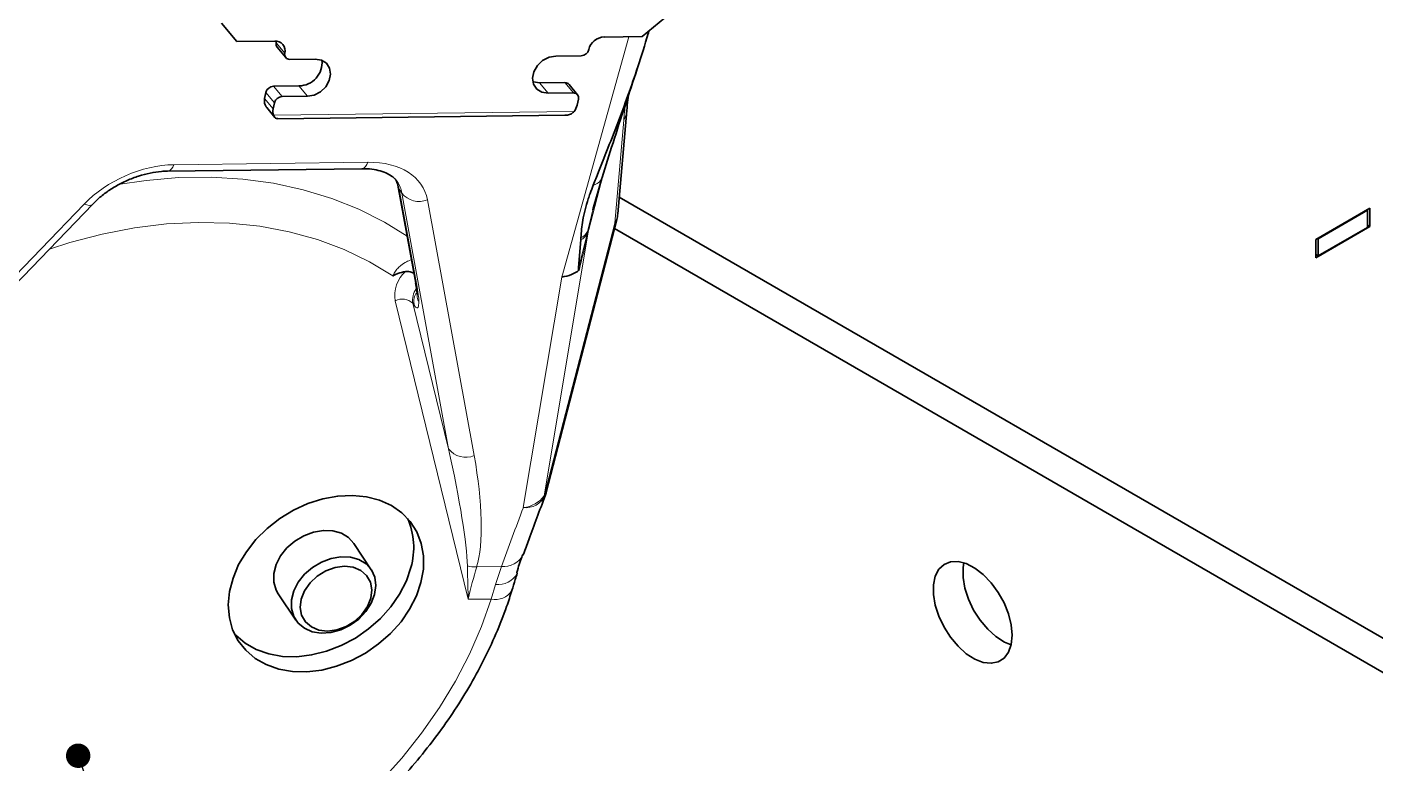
# Paper-space layout 'Blatt1' of a CAD drawing. Header units: millimetres. Extents: x 0 to 1189, y 0 to 841.
# Drawn here: x 978.15 to 1016.77, y 447.54 to 468.62 of the extents above; entities that cross this region are included whole.
import ezdxf

# ---------------------------------------------------------------- set-up
doc = ezdxf.new("R2010")
doc.units = ezdxf.units.MM
doc.layers.add('BESCHRIFTUNG', color=5, linetype='Continuous')
doc.dimstyles.new('SLDDIMSTYLE0', dxfattribs={"dimtxt": 0.18, "dimasz": 0.7, "dimexe": 0, "dimexo": 0.0625, "dimgap": 0, "dimtad": 0, "dimtih": 1, "dimtoh": 1, "dimdec": 0, "dimrnd": 1e-09, "dimzin": 0, "dimdsep": 46, "dimtxsty": 'Standard', "dimblk1": 'DOT', "dimblk2": 'DOT', "dimsah": 1, "dimcen": 0.09, "dimadec": 0, "dimazin": 0, "dimtfac": 0.7, "dimtdec": 0, "dimtofl": 0, "dimtmove": 0, "dimatfit": 3, "dimldrblk": 'DOT', "dimfxl": 1, "dimfrac": 2, "dimtolj": 1, "dimtzin": 0, "dimarcsym": 0})

# ---------------------------------------------------------------- blocks, each defined once
blk = doc.blocks.new('_Dot')
at = {"color": 0, "linetype": 'ByBlock', "lineweight": -2}
blk.add_line((-0.5, 0), (-1, 0), dxfattribs=at)
at = {"color": 0, "linetype": 'ByBlock', "const_width": 0.5}
blk.add_lwpolyline([(-0.25, 0, 1), (0.25, 0, 1)], format="xyb", close=True, dxfattribs=at)

psp = doc.layouts.new('Blatt1')

# ---------------------------------------------------------------- linework, layer by layer
at = {"color": 7, "linetype": 'Continuous', "lineweight": 35}
for p, q in [((983.722, 468.727), (984.155, 468.202)), ((995.77, 468.345), (996.426, 468.883)), ((985.244, 468.215), (984.155, 468.202)), ((985.291, 468.162), (985.298, 468.212)), ((995.77, 468.345), (994.681, 468.331)), ((985.318, 468.038), (985.559, 467.741)), ((986.403, 467.699), (985.677, 467.69)), ((994.025, 467.793), (993.299, 467.784)), ((984.957, 466.567), (984.994, 466.744)), ((985.213, 466.924), (985.939, 466.932)), ((992.835, 467.017), (993.561, 467.026)), ((993.076, 466.721), (993.802, 466.73)), ((993.92, 466.679), (993.679, 466.975)), ((985.016, 466.311), (985.249, 466.025)), ((985.198, 466.27), (985.235, 466.448)), ((985.454, 466.627), (986.18, 466.636)), ((993.947, 466.555), (993.909, 466.377)), ((985.332, 465.989), (993.556, 466.09)), ((995.074, 463.267), (995.334, 466.224)), ((982.177, 464.491), (987.74, 464.56)), ((988.772, 464.085), (989.285, 461.28)), ((994.381, 463.454), (994.618, 464.282)), ((995.116, 463.746), (1043.288, 435.937)), ((972.873, 456.118), (980.029, 463.546)), ((1016.63, 463.426), (1015.075, 462.528)), ((1015.145, 462.553), (1016.559, 463.369)), ((1016.559, 463.369), (1016.545, 463.377)), ((1016.559, 462.879), (1016.559, 463.369)), ((1016.63, 462.904), (1016.63, 463.426)), ((993.028, 455.299), (995.046, 463.104)), ((994.979, 462.845), (1042.44, 435.447)), ((1015.075, 462.006), (1016.63, 462.904)), ((1015.145, 462.063), (1016.559, 462.879)), ((1016.559, 462.945), (1016.63, 462.904)), ((994.014, 462.525), (993.953, 461.727)), ((994.016, 462.581), (994.014, 462.525)), ((1015.075, 462.528), (1015.075, 462.006)), ((1015.131, 462.561), (1015.145, 462.553)), ((1015.145, 462.063), (1015.145, 462.553)), ((1015.075, 462.104), (1015.145, 462.063)), ((988.011, 453.077), (987.508, 453.831)), ((992.371, 453.518), (992.366, 453.504)), ((985.345, 452.388), (985.848, 451.634))]:
    psp.add_line(p, q, dxfattribs=at)
at = {"color": 8, "linetype": 'Continuous', "lineweight": 18}
for p, q in [((993.468, 461.458), (995.392, 468.34)), ((985.291, 468.162), (985.532, 467.865)), ((985.235, 466.448), (984.994, 466.744)), ((985.213, 466.924), (985.454, 466.627)), ((986.18, 466.636), (985.939, 466.932)), ((993.076, 466.721), (992.835, 467.017)), ((993.802, 466.73), (993.561, 467.026)), ((984.957, 466.567), (985.198, 466.27)), ((985.21, 466.094), (993.824, 466.2)), ((994.988, 462.997), (995.248, 465.954)), ((982.356, 464.675), (987.918, 464.743)), ((994.653, 464.393), (994.245, 462.815)), ((988.887, 463.863), (988.814, 463.973)), ((988.814, 463.973), (989.327, 461.168)), ((990.227, 456.54), (988.887, 463.863)), ((989.622, 463.667), (990.961, 456.343)), ((972.626, 456.118), (979.783, 463.546)), ((992.97, 455.191), (994.988, 462.997)), ((994.245, 462.815), (994.227, 462.743)), ((994.227, 462.743), (992.97, 455.191)), ((994.209, 462.762), (994.194, 462.697)), ((992.369, 454.855), (993.468, 461.458)), ((990.791, 452.229), (988.695, 460.776)), ((989.242, 460.652), (989.205, 460.707)), ((989.205, 460.707), (990.227, 456.54)), ((991.032, 453.157), (991.741, 453.166)), ((991.575, 452.655), (991.741, 453.166)), ((991.446, 452.238), (991.575, 452.655)), ((991.446, 452.238), (990.791, 452.229))]:
    psp.add_line(p, q, dxfattribs=at)
at = {"color": 7, "linetype": 'Continuous', "lineweight": 35, "flags": 128}
for points in [[(986.18, 466.636), (986.373, 466.67), (986.556, 466.765), (986.707, 466.908), (986.808, 467.082), (986.847, 467.267), (986.819, 467.439), (986.727, 467.579), (986.582, 467.67), (986.403, 467.699)], [(993.299, 467.784), (993.106, 467.75), (992.923, 467.655), (992.772, 467.512), (992.671, 467.338), (992.632, 467.154), (992.66, 466.981), (992.752, 466.841), (992.897, 466.751), (993.076, 466.721)], [(992.64, 467.053), (992.656, 467.047), (992.835, 467.017)], [(994.626, 464.305), (994.62, 464.29), (994.618, 464.283)], [(989.436, 452.712), (989.305, 452.326), (989.112, 451.948), (988.864, 451.587), (988.565, 451.252), (988.223, 450.95), (987.845, 450.689), (987.441, 450.474), (987.019, 450.311), (986.591, 450.204), (986.166, 450.154), (985.753, 450.164), (985.363, 450.233), (985.004, 450.359), (984.686, 450.539), (984.415, 450.769), (984.198, 451.045), (984.04, 451.358), (983.945, 451.703), (983.915, 452.07), (983.95, 452.452), (984.05, 452.838), (984.212, 453.222), (984.434, 453.592), (984.708, 453.941), (985.03, 454.26), (985.391, 454.543), (985.783, 454.781), (986.197, 454.971), (986.623, 455.106), (987.051, 455.185), (987.471, 455.205), (987.874, 455.166), (988.249, 455.068), (988.589, 454.914), (988.884, 454.708), (989.129, 454.455), (989.317, 454.16), (989.444, 453.83), (989.507, 453.473), (989.504, 453.097), (989.436, 452.712)], [(985.345, 452.388), (985.286, 452.495), (985.221, 452.721), (985.222, 452.968), (985.288, 453.222), (985.415, 453.47), (985.597, 453.699), (985.823, 453.896), (986.082, 454.05), (986.36, 454.154), (986.641, 454.202), (986.91, 454.19), (987.154, 454.121), (987.358, 453.996), (987.508, 453.831)], [(989.149, 453.143), (989.017, 452.757), (988.825, 452.379), (988.576, 452.018), (988.277, 451.683), (987.935, 451.381), (987.557, 451.12), (987.153, 450.905), (986.732, 450.742), (986.303, 450.635), (985.878, 450.585), (985.465, 450.595), (985.075, 450.664), (984.717, 450.79), (984.398, 450.97), (984.128, 451.2), (984.091, 451.24)], [(988.109, 452.37), (988.012, 452.117), (987.857, 451.877), (987.651, 451.662), (987.407, 451.485), (987.137, 451.355), (986.856, 451.279), (986.579, 451.261), (986.32, 451.302), (986.095, 451.399), (985.914, 451.549), (985.789, 451.741), (985.724, 451.967), (985.725, 452.214), (985.791, 452.468), (985.918, 452.716), (986.1, 452.945), (986.326, 453.142), (986.585, 453.296), (986.863, 453.4), (987.144, 453.448), (987.414, 453.436), (987.657, 453.366), (987.861, 453.242), (988.015, 453.07), (988.111, 452.86), (988.143, 452.622), (988.109, 452.37)], [(988, 452.26), (988.028, 452.499), (987.986, 452.721), (987.877, 452.911), (987.708, 453.056), (987.491, 453.146), (987.241, 453.174), (986.975, 453.139), (986.71, 453.044), (986.465, 452.894), (986.257, 452.7), (986.1, 452.475), (986.004, 452.235), (985.976, 451.996), (986.017, 451.773), (986.126, 451.583), (986.295, 451.439), (986.512, 451.349), (986.762, 451.321), (987.029, 451.355), (987.293, 451.451), (987.538, 451.601), (987.746, 451.795), (987.904, 452.019), (988, 452.26)], [(1006.377, 451.203), (1006.351, 451.499), (1006.273, 451.812), (1006.146, 452.127), (1005.978, 452.429), (1005.776, 452.704), (1005.548, 452.94), (1005.307, 453.125), (1005.063, 453.251), (1004.827, 453.311), (1004.611, 453.304), (1004.424, 453.229), (1004.276, 453.089), (1004.174, 452.892), (1004.121, 452.647), (1004.121, 452.364), (1004.174, 452.058), (1004.276, 451.742), (1004.424, 451.432), (1004.611, 451.141), (1004.827, 450.884), (1005.063, 450.672), (1005.307, 450.516), (1005.548, 450.422), (1005.776, 450.396), (1005.978, 450.437), (1006.146, 450.545), (1006.273, 450.715), (1006.351, 450.937), (1006.377, 451.203)], [(1004.992, 453.276), (1004.97, 453.136), (1004.97, 452.854), (1005.022, 452.548), (1005.125, 452.232), (1005.273, 451.922), (1005.459, 451.631), (1005.676, 451.374), (1005.911, 451.162), (1006.156, 451.006), (1006.348, 450.926)]]:
    psp.add_lwpolyline(points, dxfattribs=at)
at = {"color": 8, "linetype": 'Continuous', "lineweight": 18, "flags": 128}
for points in [[(987.918, 464.743), (987.886, 464.676), (987.85, 464.622), (987.81, 464.585), (987.768, 464.564), (987.74, 464.56)], [(982.356, 464.675), (982.324, 464.607), (982.288, 464.554), (982.248, 464.516), (982.206, 464.495), (982.178, 464.491)], [(980.754, 464.111), (981.559, 464.227), (982.499, 464.304), (983.425, 464.315), (984.332, 464.261), (985.213, 464.142), (986.064, 463.957), (986.881, 463.71), (987.657, 463.4), (988.389, 463.03), (989.039, 462.624)], [(988.773, 464.079), (988.778, 464.06), (988.814, 463.973)], [(979.783, 463.546), (979.858, 463.521), (979.924, 463.511), (979.979, 463.517), (980.021, 463.538), (980.029, 463.546)], [(988.632, 461.488), (987.958, 461.897), (987.235, 462.245), (986.468, 462.532), (985.661, 462.754), (984.82, 462.91), (983.95, 463), (983.057, 463.022), (982.147, 462.978), (981.225, 462.866), (980.297, 462.688), (979.37, 462.444), (978.788, 462.258)], [(989.327, 461.168), (989.291, 461.255), (989.285, 461.28)], [(988.267, 446.995), (988.885, 447.68), (989.452, 448.393), (989.967, 449.131), (990.427, 449.888), (990.828, 450.662), (991.168, 451.446), (991.446, 452.238)]]:
    psp.add_lwpolyline(points, dxfattribs=at)
at = {"color": 7, "linetype": 'Continuous', "lineweight": 35}
for centre, radius, start, end in [((985.261, 467.936), 0.28, 345.4937, 93.5413), ((994.7, 467.863), 0.469, 92.2972, 166.4675), ((985.433, 468.127), 0.146, 166.327, 217.6729), ((985.668, 467.83), 0.14, 165.4937, 273.5413), ((994.016, 468.027), 0.235, 272.2972, 346.4675), ((985.938, 467.596), 0.663, 270.0767, 5.8441), ((985.222, 466.689), 0.235, 92.2972, 166.4675), ((993.569, 466.882), 0.144, 40.2073, 93.048), ((993.811, 466.59), 0.14, 345.4937, 93.5413), ((985.262, 466.498), 0.313, 167.2802, 200.167), ((985.503, 466.202), 0.313, 167.2802, 200.167), ((985.463, 466.393), 0.235, 92.2972, 166.4675), ((993.489, 466.47), 0.43, 320.9904, 347.5165), ((994.078, 463.354), 1, 345.503, 354.9678), ((992.06, 455.549), 1, 339.1882, 345.503), ((987.165, 453.709), 2.063, 344.0668, 23.9862)]:
    psp.add_arc(centre, radius, start, end, dxfattribs=at)
at = {"color": 8, "linetype": 'Continuous', "lineweight": 18}
for centre, radius, start, end in [((994.682, 466.283), 0.655, 329.8726, 354.8244), ((994.296, 464.439), 0.357, 282.5802, 334.0188), ((989.383, 464.246), 0.626, 217.6419, 292.4153), ((994.421, 463.326), 0.655, 329.8726, 354.8201), ((994.456, 462.629), 0.281, 138.6651, 151.7504), ((994.793, 463.171), 0.262, 318.1802, 345.0785), ((993.86, 462.866), 0.375, 294.3758, 333.1172), ((993.871, 462.927), 0.376, 292.7109, 333.904), ((994.433, 462.559), 0.277, 138.3368, 150.1116), ((989.601, 460.929), 0.919, 131.6306, 189.5831), ((989.717, 460.801), 0.521, 142.8235, 190.4501), ((988.902, 460.386), 0.441, 46.6625, 117.9045), ((990.723, 456.922), 0.626, 217.6419, 292.4153), ((992.434, 455.482), 0.63, 264.0693, 332.7583), ((992.29, 455.701), 0.849, 275.3255, 323.1196), ((992.775, 455.366), 0.262, 318.1802, 345.0785), ((990.981, 453.994), 0.838, 255.0885, 273.4796), ((991.795, 453.812), 0.649, 265.2086, 331.6252), ((991.653, 453.262), 0.612, 262.666, 331.8481), ((991.57, 452.787), 0.563, 257.344, 326.9393)]:
    psp.add_arc(centre, radius, start, end, dxfattribs=at)
at = {"color": 7, "linetype": 'Continuous', "lineweight": 35}
for centre, major_axis, ratio, start_param, end_param in [((995.316, 469.869), (1.946, 7.232), 0.133169, 4.547532, 4.559209), ((996.171, 466.385), (2.142, 6.194), 0.130432, 2.086589, 2.121508), ((993.158, 462.151), (0.977, -0.217), 0.683196, 5.181887, 5.821996)]:
    psp.add_ellipse(centre, major_axis=major_axis, ratio=ratio, start_param=start_param, end_param=end_param, dxfattribs=at)
at = {"color": 8, "linetype": 'Continuous', "lineweight": 18}
for centre, major_axis, ratio, start_param, end_param in [((1007.003, 483.082), (10.674, 21.499), 0.235384, 2.56701, 2.600047), ((987.165, 462.833), (2.366, 1.116), 0.655238, 6.110735, 7.245199), ((981.603, 462.765), (2.366, 1.116), 0.655238, 0.962014, 2.096478), ((986.906, 463.359), (1.852, 0.805), 0.621612, 6.12523, 6.381985), ((986.979, 463.249), (1.852, 0.805), 0.621612, 6.12523, 6.407575), ((996.171, 466.385), (2.142, 6.194), 0.130432, 2.121508, 2.239816), ((989.774, 456.747), (-0.914, 3.975), 0.097006, 3.578974, 4.637905), ((989.96, 456.331), (-0.715, 3.642), 0.265628, 3.604719, 4.66365), ((999.296, 456.417), (10.673, 25.615), 0.211082, 1.719306, 1.785313)]:
    psp.add_ellipse(centre, major_axis=major_axis, ratio=ratio, start_param=start_param, end_param=end_param, dxfattribs=at)
at = {"color": 7, "linetype": 'Continuous', "lineweight": 35}
for points, knots in [([(995.947, 468.427), (995.849, 468.108), (995.581, 467.235), (995.07, 465.835), (994.626, 464.726), (994.398, 464.151), (994.374, 464.09)], [0, 0, 0, 0, 0.2129567, 0.5841304, 0.9559493, 1, 1, 1, 1]), ([(994.626, 464.305), (994.73, 464.638), (995.054, 465.675), (995.399, 466.714), (995.634, 467.419)], [0, 0, 0, 0, 0.320791, 1, 1, 1, 1]), ([(984.968, 466.39), (984.98, 466.363), (984.991, 466.335), (985.016, 466.311), (985.016, 466.311)], [0, 0, 0, 0, 0.984107, 1, 1, 1, 1]), ([(995.334, 466.224), (995.343, 466.324), (995.355, 466.457), (995.373, 466.601), (995.377, 466.636)], [0, 0, 0, 0, 0.761246, 1, 1, 1, 1]), ([(985.332, 465.996), (985.318, 465.994), (985.286, 465.99), (985.245, 466.021), (985.221, 466.071), (985.21, 466.094)], [0, 0, 0, 0, 0.2688272, 0.6658053, 1, 1, 1, 1]), ([(993.824, 466.2), (993.799, 466.176), (993.746, 466.126), (993.649, 466.092), (993.583, 466.095), (993.556, 466.097)], [0, 0, 0, 0, 0.334195, 0.731173, 1, 1, 1, 1]), ([(980.029, 463.546), (980.067, 463.584), (980.18, 463.697), (980.4, 463.876), (980.694, 464.067), (981.012, 464.228), (981.344, 464.354), (981.676, 464.442), (981.957, 464.484), (982.118, 464.489), (982.177, 464.491)], [0, 0, 0, 0, 0.072557, 0.214906, 0.357302, 0.499215, 0.640293, 0.780262, 0.918946, 1, 1, 1, 1]), ([(987.74, 464.56), (987.79, 464.559), (987.937, 464.558), (988.159, 464.529), (988.386, 464.464), (988.564, 464.374), (988.688, 464.279), (988.734, 464.213), (988.754, 464.185)], [0, 0, 0, 0, 0.095952, 0.282905, 0.469632, 0.657717, 0.851491, 1, 1, 1, 1]), ([(988.72, 464.228), (988.739, 464.189), (988.761, 464.144), (988.771, 464.092), (988.772, 464.085)], [0, 0, 0, 0, 0.870814, 1, 1, 1, 1]), ([(994.374, 464.09), (994.343, 464.01), (994.292, 463.877), (994.177, 463.538), (994.061, 463.102), (994.031, 462.746), (994.016, 462.581)], [0, 0, 0, 0, 0.153347, 0.253308, 0.653846, 1, 1, 1, 1]), ([(993.953, 461.727), (993.952, 461.717), (993.95, 461.7), (993.949, 461.677), (993.951, 461.663), (993.955, 461.656), (993.959, 461.655), (993.963, 461.657), (993.966, 461.659), (993.967, 461.66)], [0, 0, 0, 0, 0.306228, 0.517996, 0.724115, 0.831367, 0.909165, 0.965985, 1, 1, 1, 1]), ([(988.991, 461.615), (988.918, 461.601), (988.815, 461.581), (988.7, 461.528), (988.654, 461.502), (988.637, 461.491), (988.632, 461.489), (988.632, 461.488)], [0, 0, 0, 0, 0.590538, 0.839869, 0.962965, 0.992346, 1, 1, 1, 1]), ([(988.991, 461.615), (989.036, 461.616), (989.117, 461.617), (989.197, 461.583), (989.233, 461.568)], [0, 0, 0, 0, 0.554362, 1, 1, 1, 1]), ([(989.283, 461.285), (989.29, 461.248), (989.309, 461.147), (989.32, 461.047), (989.324, 460.972), (989.324, 460.964), (989.324, 460.963)], [0, 0, 0, 0, 0.24176, 0.663258, 0.952994, 1, 1, 1, 1]), ([(992.371, 453.518), (992.422, 453.657), (992.625, 454.215), (992.836, 454.774), (992.994, 455.194)], [0, 0, 0, 0, 0.249416, 1, 1, 1, 1]), ([(992.175, 452.976), (992.178, 452.984), (992.225, 453.15), (992.283, 453.334), (992.344, 453.487), (992.353, 453.51)], [0, 0, 0, 0, 0.0423106, 0.8568542, 1, 1, 1, 1]), ([(992.04, 452.477), (992.074, 452.584), (992.127, 452.756), (992.175, 452.915), (992.192, 452.975)], [0, 0, 0, 0, 0.62472, 1, 1, 1, 1]), ([(970.142, 444.246), (970.173, 444.215), (970.377, 444.014), (970.796, 443.684), (971.4, 443.261), (972.049, 442.889), (972.735, 442.565), (973.456, 442.29), (974.208, 442.067), (974.988, 441.897), (975.792, 441.781), (976.617, 441.718), (977.458, 441.71), (978.311, 441.757), (979.172, 441.858), (980.037, 442.012), (980.902, 442.22), (981.762, 442.479), (982.614, 442.789), (983.453, 443.148), (984.276, 443.554), (985.078, 444.006), (985.857, 444.5), (986.608, 445.036), (987.328, 445.61), (988.013, 446.22), (988.661, 446.862), (989.268, 447.535), (989.831, 448.235), (990.348, 448.959), (990.815, 449.703), (991.231, 450.464), (991.593, 451.239), (991.859, 451.913), (991.993, 452.328), (992.042, 452.48)], [0, 0, 0, 0, 0.0056856, 0.0365046, 0.0673863, 0.0983481, 0.1294008, 0.1605482, 0.1917883, 0.2231137, 0.2545141, 0.2859771, 0.3174902, 0.3490416, 0.3806207, 0.4122188, 0.4438292, 0.4754468, 0.5070678, 0.5386903, 0.5703136, 0.6019381, 0.6335645, 0.665194, 0.6968276, 0.7284663, 0.7601113, 0.7917632, 0.8234222, 0.8550874, 0.8867564, 0.918425, 0.9500873, 0.9817357, 1, 1, 1, 1])]:
    psp.add_open_spline(points, degree=3, knots=knots, dxfattribs=at)
at = {"color": 8, "linetype": 'Continuous', "lineweight": 18}
for points, knots in [([(994.194, 462.697), (994.12, 462.39), (994.042, 462.066), (993.957, 461.744), (993.953, 461.727)], [0, 0, 0, 0, 0.94912, 1, 1, 1, 1]), ([(994.227, 462.743), (994.185, 462.556), (994.104, 462.194), (994.012, 461.834), (993.967, 461.66)], [0, 0, 0, 0, 0.517335, 1, 1, 1, 1]), ([(988.632, 461.488), (988.649, 461.526), (988.683, 461.6), (988.766, 461.706), (988.88, 461.81), (989.021, 461.902), (989.115, 461.936), (989.162, 461.953)], [0, 0, 0, 0, 0.158639, 0.317898, 0.469062, 0.735059, 1, 1, 1, 1]), ([(989.299, 460.993), (989.296, 460.989), (989.256, 460.933), (989.225, 460.809), (989.236, 460.704), (989.242, 460.652)], [0, 0, 0, 0, 0.03971, 0.519855, 1, 1, 1, 1]), ([(989.327, 461.168), (989.343, 461.074), (989.37, 460.911), (989.374, 460.791), (989.375, 460.741)], [0, 0, 0, 0, 0.579156, 1, 1, 1, 1]), ([(989.375, 460.741), (989.356, 460.786), (989.326, 460.858), (989.328, 460.934), (989.329, 460.963)], [0, 0, 0, 0, 0.625897, 1, 1, 1, 1]), ([(989.375, 460.741), (989.372, 460.684), (989.368, 460.595), (989.327, 460.569), (989.286, 460.592), (989.256, 460.632), (989.242, 460.652)], [0, 0, 0, 0, 0.462767, 0.725482, 0.862783, 1, 1, 1, 1]), ([(990.791, 452.229), (990.791, 452.232), (990.791, 452.24), (990.79, 452.268), (990.786, 452.378), (990.776, 452.695), (990.77, 452.979), (990.766, 453.184)], [0, 0, 0, 0, 0.006423, 0.024444, 0.087345, 0.342375, 1, 1, 1, 1]), ([(991.032, 453.157), (990.948, 452.861), (990.863, 452.564), (990.792, 452.232), (990.791, 452.229)], [0, 0, 0, 0, 0.993521, 1, 1, 1, 1])]:
    psp.add_open_spline(points, degree=3, knots=knots, dxfattribs=at)

# ---------------------------------------------------------------- leaders
at = {"layer": 'BESCHRIFTUNG'}
psp.add_leader([(979.613, 447.75), (1027.066, 313.537)], dimstyle='SLDDIMSTYLE0', dxfattribs=at)

doc.saveas('drawing.dxf')
